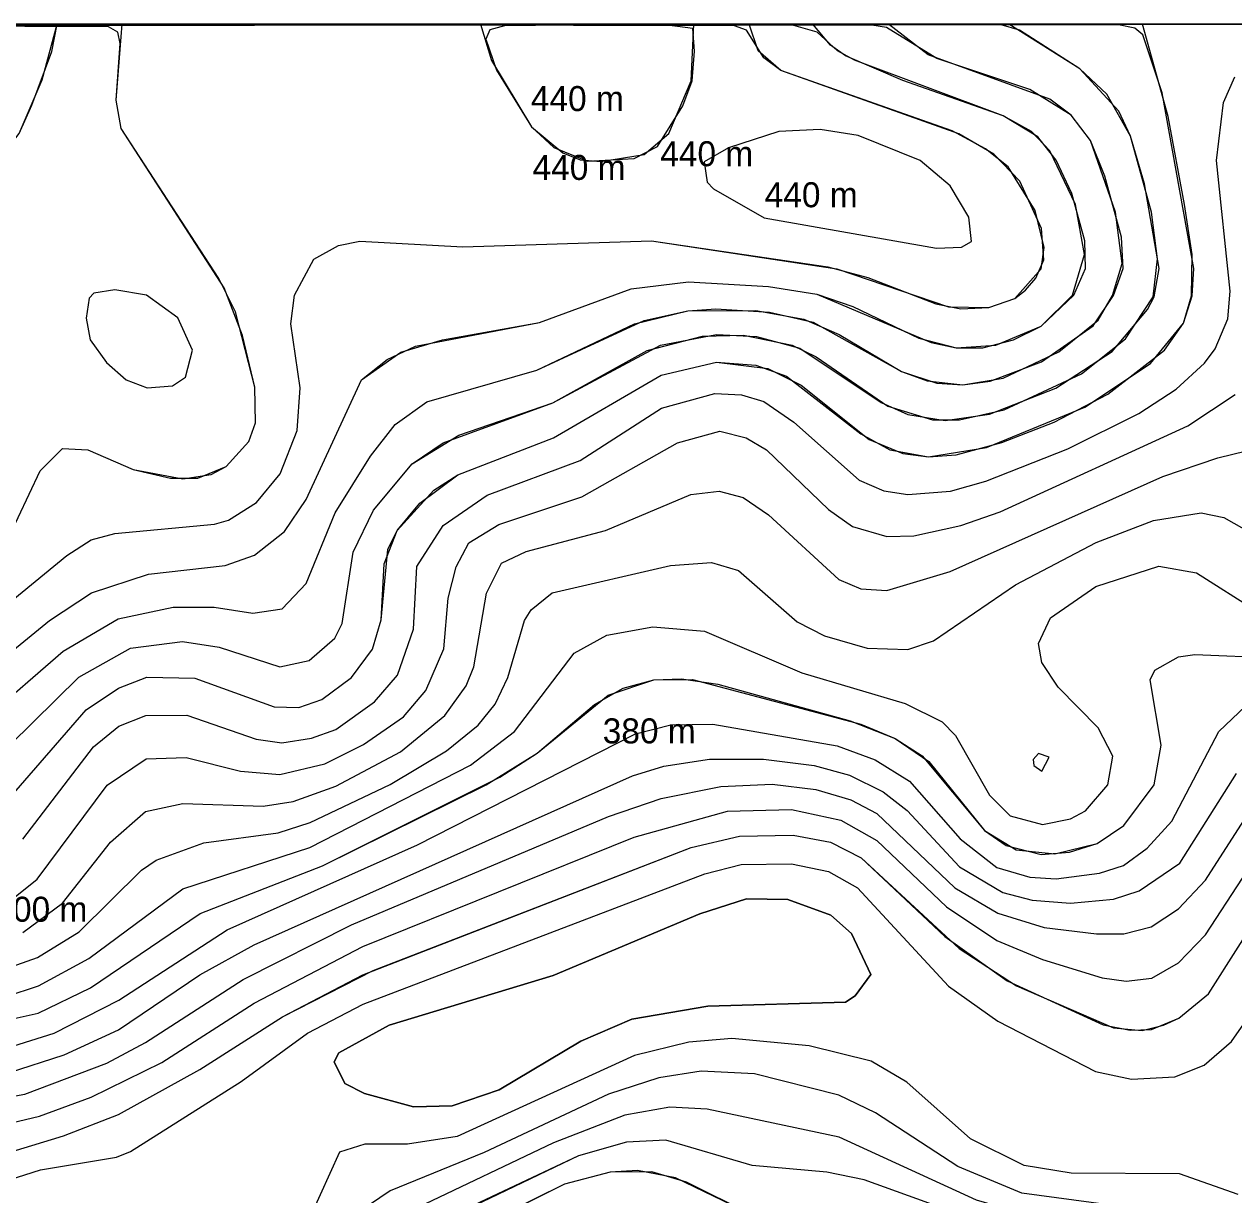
# Model space of a CAD drawing. Extents: x 104.513 to 104.5295, y 28.4567 to 28.4663.
# Drawn here: x 104.519897 to 104.523583, y 28.462746 to 28.466315 of the extents above; entities that cross this region are included whole.
import ezdxf

# ---------------------------------------------------------------- set-up
doc = ezdxf.new("R2010")
doc.units = 0
doc.header["$MEASUREMENT"] = 0
for name, color, linetype in [('Contour_Line_Intermediate', 7, 'Continuous'), ('Contour_Line_Major', 7, 'Continuous'), ('Contour_Line_Minor', 7, 'Continuous'), ('FeatureAttribs', 7, 'Continuous'), ('Iso-height_Area', 7, 'Continuous')]:
    doc.layers.add(name, color=color, linetype=linetype)

# ---------------------------------------------------------------- blocks, each defined once
blk = doc.blocks.new('FEATURE')

msp = doc.modelspace()

# ---------------------------------------------------------------- linework, layer by layer
at = {"layer": 'Contour_Line_Intermediate', "color": 0, "lineweight": 0}
for points in [[(104.5197757, 28.4641958, 425), (104.5200152, 28.4644035, 425), (104.5201825, 28.4645012, 425), (104.5203504, 28.4645371, 425), (104.5204757, 28.4645375, 425), (104.5205936, 28.4645187, 425), (104.5206827, 28.4645319, 425), (104.5207556, 28.4646093, 425), (104.5208449, 28.4648245, 425), (104.5209516, 28.4649976, 425), (104.5210277, 28.4650938, 425), (104.521124, 28.4651635, 425), (104.5214588, 28.4652593, 425), (104.521757, 28.465401, 425), (104.5219198, 28.4654411, 425), (104.522127, 28.4654416, 425), (104.5222726, 28.4654157, 425), (104.5223811, 28.4653689, 425), (104.5225708, 28.4652561, 425), (104.5226786, 28.4652206, 425), (104.5227577, 28.4652155, 425), (104.5228803, 28.4652358, 425), (104.5230504, 28.4653159, 425), (104.5231705, 28.465412, 425), (104.5232135, 28.4654876, 425), (104.5232433, 28.4655854, 425), (104.5232233, 28.4657414, 425), (104.5231462, 28.4659596, 425), (104.523088, 28.4660369, 425), (104.5230229, 28.4660862, 425), (104.5226515, 28.4662214, 425), (104.5225311, 28.4663145, 425)], [(104.5198486, 28.4631172, 375), (104.5200179, 28.4631722, 375), (104.5201839, 28.4632491, 375), (104.5204324, 28.4634167, 375), (104.5205972, 28.4635073, 375), (104.5217508, 28.4640235, 375), (104.5218457, 28.4640528, 375), (104.5219853, 28.4640736, 375), (104.5221503, 28.4640741, 375), (104.522304, 28.464055, 375), (104.522412, 28.4640249, 375), (104.5225145, 28.4639745, 375), (104.5225881, 28.4639176, 375), (104.5227471, 28.4637457, 375), (104.5228794, 28.4636676, 375), (104.5229684, 28.4636438, 375), (104.5230861, 28.4636351, 375), (104.5232165, 28.4636468, 375), (104.5232953, 28.4636723, 375), (104.5234187, 28.4637567, 375), (104.5235912, 28.4640306, 375)], [(104.523643, 28.4623315, 375), (104.5234948, 28.4623816, 375), (104.5232368, 28.4625002, 375), (104.5231166, 28.4625367, 375), (104.52249, 28.4626887, 375), (104.5224114, 28.4626971, 375), (104.5221901, 28.4626771, 375), (104.5221139, 28.4626853, 375), (104.5219157, 28.4627845, 375), (104.5218093, 28.4628159, 375), (104.5216821, 28.4628145, 375), (104.5215435, 28.4627779, 375), (104.5211777, 28.4625971, 375), (104.5210109, 28.4625026, 375), (104.520681, 28.4622726, 375), (104.5204331, 28.4621419, 375), (104.5200652, 28.461982, 375), (104.5196889, 28.4617746, 375)]]:
    msp.add_polyline3d(points, dxfattribs=at)
at = {"layer": 'Contour_Line_Major', "color": 0, "lineweight": 0}
for points in [[(104.5198922, 28.4635457, 400), (104.5200134, 28.4636346, 400), (104.5201593, 28.4638208, 400), (104.5202665, 28.4639147, 400), (104.5203797, 28.4639391, 400), (104.5206245, 28.463931, 400), (104.520716, 28.4639451, 400), (104.5208466, 28.4639912, 400), (104.5210434, 28.4640959, 400), (104.5211784, 28.4642065, 400), (104.521244, 28.4642977, 400), (104.5212671, 28.4643553, 400), (104.5213055, 28.46458, 400), (104.5213517, 28.464671, 400), (104.5214269, 28.4647071, 400), (104.5216688, 28.4647708, 400), (104.5219286, 28.4648805, 400), (104.5220148, 28.4648913, 400), (104.5220882, 28.4648711, 400), (104.5221649, 28.4648192, 400), (104.5223792, 28.4646216, 400), (104.5224469, 28.464593, 400), (104.5225254, 28.4645883, 400), (104.5227194, 28.4646458, 400), (104.5233675, 28.4649352, 400), (104.5235346, 28.4649923, 400), (104.5237508, 28.4650455, 400)], [(104.5198922, 28.4635457, 400), (104.5200134, 28.4636346, 400), (104.5201593, 28.4638208, 400), (104.5202665, 28.4639147, 400), (104.5203797, 28.4639391, 400), (104.5206245, 28.463931, 400), (104.520716, 28.4639451, 400), (104.5208466, 28.4639912, 400), (104.5210434, 28.4640959, 400), (104.5211784, 28.4642065, 400), (104.521244, 28.4642977, 400), (104.5212671, 28.4643553, 400), (104.5213055, 28.46458, 400), (104.5213517, 28.464671, 400), (104.5214269, 28.4647071, 400), (104.5216688, 28.4647708, 400), (104.5219286, 28.4648805, 400), (104.5220148, 28.4648913, 400), (104.5220882, 28.4648711, 400), (104.5221649, 28.4648192, 400), (104.5223792, 28.4646216, 400), (104.5224469, 28.464593, 400), (104.5225254, 28.4645883, 400), (104.5227194, 28.4646458, 400), (104.5233675, 28.4649352, 400), (104.5235346, 28.4649923, 400), (104.5237508, 28.4650455, 400)], [(104.5224774, 28.4634173, 350), (104.5224298, 28.463352, 350), (104.5223998, 28.463333, 350), (104.5219806, 28.4633209, 350), (104.5217491, 28.4632807, 350), (104.5215933, 28.4632136, 350), (104.521344, 28.4630658, 350), (104.5212011, 28.4630167, 350), (104.5210833, 28.4630143, 350), (104.5209334, 28.4630547, 350), (104.520874, 28.4630848, 350), (104.5208418, 28.4631509, 350), (104.5208551, 28.463179, 350), (104.5210089, 28.4632627, 350), (104.5215089, 28.4634147, 350), (104.5219559, 28.4636021, 350), (104.5220979, 28.4636477, 350), (104.5222237, 28.4636456, 350), (104.5223557, 28.4635987, 350), (104.5224179, 28.4635421, 350), (104.5224774, 28.4634173, 350)]]:
    msp.add_polyline3d(points, dxfattribs=at)
at = {"layer": 'Contour_Line_Minor', "color": 0, "lineweight": 0}
for points in [[(104.5176692, 28.4663145, 445), (104.5177272, 28.4662242, 445), (104.5178495, 28.4660801, 445), (104.5178698, 28.4660028, 445), (104.5178244, 28.4658627, 445), (104.5176908, 28.465624, 445), (104.5176712, 28.4654915, 445), (104.5176926, 28.4653926, 445), (104.5177678, 28.4652546, 445), (104.5178694, 28.4651583, 445), (104.5179843, 28.4651026, 445), (104.5181352, 28.4650793, 445), (104.518227, 28.4650942, 445), (104.5183624, 28.4651522, 445), (104.5185378, 28.465269, 445), (104.5188655, 28.465523, 445), (104.5190688, 28.4656428, 445), (104.5197721, 28.4658686, 445), (104.5198186, 28.4658996, 445), (104.5198813, 28.4659816, 445), (104.5199513, 28.4661449, 445), (104.5199967, 28.4663145, 445)], [(104.519725, 28.4644478, 435), (104.5200268, 28.4646948, 435), (104.5201008, 28.464742, 435), (104.5201732, 28.4647613, 435), (104.5204767, 28.4647899, 435), (104.5205196, 28.4648022, 435), (104.5206051, 28.464856, 435), (104.5206763, 28.4649434, 435), (104.5207289, 28.4650755, 435), (104.5207375, 28.4652062, 435), (104.5207092, 28.4654005, 435), (104.5207205, 28.4654887, 435), (104.5207796, 28.4655981, 435), (104.5208543, 28.4656403, 435), (104.5209197, 28.4656533, 435), (104.5212336, 28.4656362, 435), (104.5218085, 28.4656537, 435), (104.5223735, 28.4655687, 435), (104.5227135, 28.465453, 435), (104.5228363, 28.4654508, 435), (104.5229158, 28.4654787, 435), (104.5229967, 28.4655687, 435), (104.5230054, 28.4656339, 435), (104.5229784, 28.4657461, 435), (104.5228954, 28.4658799, 435), (104.5228265, 28.465935, 435), (104.5227247, 28.4659891, 435), (104.5222025, 28.4661735, 435), (104.5221338, 28.4662333, 435), (104.5221062, 28.4663145, 435)], [(104.5197714, 28.4643317, 430), (104.5199737, 28.4644963, 430), (104.5201014, 28.4645813, 430), (104.5202755, 28.4646383, 430), (104.5205087, 28.4646638, 430), (104.5205981, 28.4646953, 430), (104.52069, 28.4647675, 430), (104.5207561, 28.4648655, 430), (104.520925, 28.4652302, 430), (104.521045, 28.465315, 430), (104.521172, 28.4653518, 430), (104.5214671, 28.4654049, 430), (104.5217467, 28.4655081, 430), (104.5219218, 28.4655287, 430), (104.5221657, 28.4655149, 430), (104.5223125, 28.4654913, 430), (104.5224222, 28.4654538, 430), (104.5226231, 28.4653569, 430), (104.5227368, 28.4653275, 430), (104.522858, 28.4653362, 430), (104.5229967, 28.4653939, 430), (104.5230915, 28.4654881, 430), (104.5231279, 28.4656127, 430), (104.5231014, 28.4657652, 430), (104.5230232, 28.4659285, 430), (104.522967, 28.4659875, 430), (104.52288, 28.4660355, 430), (104.5225749, 28.4661427, 430), (104.5224003, 28.4662182, 430), (104.5223546, 28.4662507, 430), (104.5223004, 28.4663145, 430)], [(104.5198443, 28.4647394, 440), (104.5199452, 28.4649529, 440), (104.5200136, 28.4650206, 440), (104.5200907, 28.4650171, 440), (104.5202289, 28.4649565, 440), (104.5203796, 28.4649284, 440), (104.5204661, 28.464942, 440), (104.5205119, 28.4649661, 440), (104.5205813, 28.4650425, 440), (104.5206018, 28.4650988, 440), (104.5205997, 28.4652082, 440), (104.5205404, 28.4654377, 440), (104.5204897, 28.4655394, 440), (104.5201918, 28.4659967, 440), (104.5201768, 28.4660834, 440), (104.5201956, 28.4663145, 440)], [(104.5198443, 28.4647394, 440), (104.5199452, 28.4649529, 440), (104.5200136, 28.4650206, 440), (104.5200907, 28.4650171, 440), (104.5202289, 28.4649565, 440), (104.5203796, 28.4649284, 440), (104.5204661, 28.464942, 440), (104.5205119, 28.4649661, 440), (104.5205813, 28.4650425, 440), (104.5206018, 28.4650988, 440), (104.5205997, 28.4652082, 440), (104.5205404, 28.4654377, 440), (104.5204897, 28.4655394, 440), (104.5201918, 28.4659967, 440), (104.5201768, 28.4660834, 440), (104.5201956, 28.4663145, 440)], [(104.5198518, 28.4639548, 415), (104.5200857, 28.4642242, 415), (104.5201843, 28.4642899, 415), (104.52027, 28.4643242, 415), (104.5204169, 28.4643208, 415), (104.520658, 28.4642329, 415), (104.5207341, 28.4642312, 415), (104.520804, 28.4642556, 415), (104.520894, 28.4643223, 415), (104.5209577, 28.464409, 415), (104.5209844, 28.4644985, 415), (104.5210047, 28.4647135, 415), (104.5210332, 28.4647707, 415), (104.5211025, 28.4648544, 415), (104.5212185, 28.4649411, 415), (104.5215099, 28.4650539, 415), (104.5218384, 28.4652449, 415), (104.5220064, 28.4652839, 415), (104.5221629, 28.4652648, 415), (104.5222651, 28.4652138, 415), (104.5224725, 28.4650482, 415), (104.5225751, 28.4650053, 415), (104.522653, 28.4649956, 415), (104.5227371, 28.465002, 415), (104.5228764, 28.465039, 415), (104.5230355, 28.4651015, 415), (104.5232, 28.4651866, 415), (104.5233719, 28.4653211, 415), (104.5234301, 28.4654027, 415), (104.5234547, 28.465486, 415), (104.5234561, 28.4656119, 415), (104.5234334, 28.4657653, 415), (104.5233837, 28.4660326, 415), (104.5233047, 28.4663145, 415)], [(104.5198542, 28.4641173, 420), (104.5200634, 28.4643234, 420), (104.5202201, 28.4644119, 420), (104.5203795, 28.464433, 420), (104.5204905, 28.4644154, 420), (104.520676, 28.4643551, 420), (104.5207648, 28.4643749, 420), (104.5208434, 28.4644424, 420), (104.5208659, 28.4644873, 420), (104.5208991, 28.4647044, 420), (104.520961, 28.4648327, 420), (104.5210787, 28.4649744, 420), (104.521221, 28.4650617, 420), (104.5215082, 28.4651602, 420), (104.5217954, 28.4653194, 420), (104.5219637, 28.4653639, 420), (104.5220895, 28.4653668, 420), (104.5222377, 28.4653356, 420), (104.52231, 28.4653, 420), (104.5225291, 28.4651496, 420), (104.5226649, 28.4651083, 420), (104.5227477, 28.4651084, 420), (104.5228839, 28.4651386, 420), (104.5231192, 28.4652485, 420), (104.5232536, 28.4653552, 420), (104.523338, 28.4654835, 420), (104.5233514, 28.4655988, 420), (104.5233324, 28.465741, 420), (104.5232691, 28.4659728, 420), (104.5231966, 28.466101, 420), (104.5231138, 28.4661787, 420), (104.5228974, 28.4663145, 420)], [(104.5212876, 28.4663145, 440), (104.5213214, 28.4662035, 440), (104.5214428, 28.4660021, 440), (104.5215384, 28.4659226, 440), (104.5215908, 28.4659011, 440), (104.5216538, 28.4658961, 440), (104.5217865, 28.4659171, 440), (104.5218612, 28.4659815, 440), (104.5219297, 28.4661418, 440), (104.5219376, 28.4663145, 440)], [(104.5212876, 28.4663145, 440), (104.5213214, 28.4662035, 440), (104.5214428, 28.4660021, 440), (104.5215384, 28.4659226, 440), (104.5215908, 28.4659011, 440), (104.5216538, 28.4658961, 440), (104.5217865, 28.4659171, 440), (104.5218612, 28.4659815, 440), (104.5219297, 28.4661418, 440), (104.5219376, 28.4663145, 440)], [(104.5198926, 28.4638298, 410), (104.5201075, 28.4641117, 410), (104.5201852, 28.4641749, 410), (104.5202669, 28.4642066, 410), (104.5203925, 28.4642076, 410), (104.5206034, 28.4641348, 410), (104.5206819, 28.4641235, 410), (104.5207721, 28.4641375, 410), (104.5208463, 28.4641647, 410), (104.5209639, 28.4642487, 410), (104.521034, 28.4643302, 410), (104.5210835, 28.4644704, 410), (104.5210936, 28.4646607, 410), (104.5211731, 28.4647863, 410), (104.5213079, 28.464879, 410), (104.5215912, 28.4649848, 410), (104.5218392, 28.4651436, 410), (104.5220012, 28.4651887, 410), (104.5220833, 28.4651842, 410), (104.522151, 28.4651643, 410), (104.5222429, 28.4651014, 410), (104.5224416, 28.4649247, 410), (104.5225166, 28.4648918, 410), (104.5225899, 28.4648802, 410), (104.5227202, 28.4648911, 410), (104.5228278, 28.4649209, 410), (104.523078, 28.4650196, 410), (104.5232936, 28.4651277, 410), (104.5234079, 28.4652023, 410), (104.5234937, 28.4652811, 410), (104.5235271, 28.4653252, 410), (104.5235655, 28.4654164, 410), (104.5235721, 28.4655005, 410), (104.5235303, 28.465899, 410), (104.5235518, 28.4660755, 410), (104.5235862, 28.4661544, 410)], [(104.5227841, 28.4656523, 440), (104.5227761, 28.4657265, 440), (104.5227194, 28.4658218, 440), (104.5226274, 28.4658991, 440), (104.5224385, 28.4659755, 440), (104.5223232, 28.4659936, 440), (104.5221967, 28.4659878, 440), (104.522043, 28.4659378, 440), (104.5219693, 28.4658948, 440), (104.5219786, 28.4658333, 440), (104.5219974, 28.465813, 440), (104.5221525, 28.4657245, 440), (104.5226769, 28.465632, 440), (104.5227533, 28.4656344, 440), (104.5227841, 28.4656523, 440)], [(104.5227841, 28.4656523, 440), (104.5227761, 28.4657265, 440), (104.5227194, 28.4658218, 440), (104.5226274, 28.4658991, 440), (104.5224385, 28.4659755, 440), (104.5223232, 28.4659936, 440), (104.5221967, 28.4659878, 440), (104.522043, 28.4659378, 440), (104.5219693, 28.4658948, 440), (104.5219786, 28.4658333, 440), (104.5219974, 28.465813, 440), (104.5221525, 28.4657245, 440), (104.5226769, 28.465632, 440), (104.5227533, 28.4656344, 440), (104.5227841, 28.4656523, 440)], [(104.5204092, 28.4653212, 445), (104.5203644, 28.4654196, 445), (104.5202695, 28.4654886, 445), (104.5201726, 28.4655046, 445), (104.5201088, 28.465494, 445), (104.520095, 28.4654797, 445), (104.5200855, 28.4654178, 445), (104.5200977, 28.4653523, 445), (104.5201471, 28.4652831, 445), (104.520207, 28.4652306, 445), (104.5202718, 28.4652057, 445), (104.5203485, 28.4652123, 445), (104.5203885, 28.4652382, 445), (104.5204092, 28.4653212, 445)], [(104.5198538, 28.4636418, 405), (104.5199361, 28.4637077, 405), (104.5201493, 28.4639942, 405), (104.5202686, 28.4640746, 405), (104.52039, 28.4640793, 405), (104.5205558, 28.4640375, 405), (104.520676, 28.4640267, 405), (104.5208126, 28.4640597, 405), (104.520931, 28.4641184, 405), (104.5210525, 28.464203, 405), (104.5211204, 28.4642827, 405), (104.5211759, 28.4644105, 405), (104.5211889, 28.4645642, 405), (104.521213, 28.4646601, 405), (104.5212522, 28.464733, 405), (104.5213433, 28.4647897, 405), (104.5215966, 28.4648733, 405), (104.5218882, 28.465038, 405), (104.5220169, 28.4650738, 405), (104.5220975, 28.4650534, 405), (104.522159, 28.4650164, 405), (104.5223477, 28.464835, 405), (104.5224215, 28.4647834, 405), (104.5225258, 28.4647531, 405), (104.5226081, 28.4647543, 405), (104.5227517, 28.4647857, 405), (104.522871, 28.4648283, 405), (104.5234438, 28.4650905, 405), (104.523588, 28.4651851, 405)], [(104.5198425, 28.4634354, 395), (104.5199376, 28.4634695, 395), (104.5200637, 28.4635473, 395), (104.5202536, 28.4637356, 395), (104.5202985, 28.4637655, 395), (104.5204445, 28.4638185, 395), (104.5206703, 28.4638497, 395), (104.5207684, 28.463881, 395), (104.5210118, 28.4639961, 395), (104.5211841, 28.4640988, 395), (104.5212803, 28.4641773, 395), (104.5213321, 28.4642418, 395), (104.5213707, 28.4643224, 395), (104.5214217, 28.4644962, 395), (104.521442, 28.4645287, 395), (104.5215061, 28.464581, 395), (104.5218663, 28.4646647, 395), (104.5219911, 28.4646735, 395), (104.5220734, 28.4646487, 395), (104.5222526, 28.4644928, 395), (104.5223354, 28.46445, 395), (104.5224662, 28.464412, 395), (104.5225898, 28.4644083, 395), (104.5226685, 28.4644343, 395), (104.5229176, 28.4646048, 395), (104.5231642, 28.4647346, 395), (104.5233382, 28.4648015, 395), (104.5234839, 28.464825, 395), (104.5235533, 28.464811, 395), (104.523614, 28.4647762, 395)], [(104.5198416, 28.4633507, 390), (104.5199402, 28.4633826, 390), (104.5200935, 28.4634662, 390), (104.5203805, 28.4636786, 390), (104.5207667, 28.463804, 390), (104.521257, 28.4640552, 390), (104.5213912, 28.4641585, 390), (104.5215725, 28.4643974, 390), (104.5216722, 28.464452, 390), (104.5218129, 28.4644769, 390), (104.52197, 28.4644638, 390), (104.5222669, 28.4643367, 390), (104.5225822, 28.4642438, 390), (104.5226942, 28.4641875, 390), (104.5227349, 28.464146, 390), (104.5228387, 28.4639636, 390), (104.5229014, 28.4639013, 390), (104.5230003, 28.463875, 390), (104.5230858, 28.463892, 390), (104.5231312, 28.4639166, 390), (104.5232, 28.463996, 390), (104.5232152, 28.4640833, 390), (104.5231703, 28.4641691, 390), (104.523048, 28.4642929, 390), (104.5229981, 28.4643688, 390), (104.5229884, 28.4644269, 390), (104.5230251, 28.4645045, 390), (104.523163, 28.4646007, 390), (104.5233549, 28.4646619, 390), (104.5234694, 28.4646419, 390), (104.5236552, 28.4645244, 390)], [(104.5197557, 28.4632584, 385), (104.5199396, 28.4632996, 385), (104.5200989, 28.463377, 385), (104.5204328, 28.4636028, 385), (104.5208059, 28.4637483, 385), (104.5213044, 28.4639958, 385), (104.5214604, 28.4640918, 385), (104.5216763, 28.464269, 385), (104.5218157, 28.4643157, 385), (104.5218997, 28.4643191, 385), (104.5220106, 28.4643029, 385), (104.5224139, 28.4641905, 385), (104.5225518, 28.4641369, 385), (104.5226536, 28.4640666, 385), (104.5228235, 28.4638565, 385), (104.5229204, 28.4637977, 385), (104.5230381, 28.4637851, 385), (104.5231665, 28.4638162, 385), (104.5232481, 28.4638719, 385), (104.5233411, 28.4639954, 385), (104.523362, 28.4641162, 385), (104.523329, 28.4643158, 385), (104.5233428, 28.4643453, 385), (104.5234149, 28.4643858, 385), (104.5234642, 28.4643929, 385), (104.5237095, 28.4643826, 385)], [(104.5198457, 28.4631938, 380), (104.519988, 28.4632385, 380), (104.5201851, 28.4633393, 380), (104.5205153, 28.4635538, 380), (104.5210952, 28.4638124, 380), (104.5217595, 28.4641511, 380), (104.5218677, 28.4641783, 380), (104.5219959, 28.4641807, 380), (104.5223744, 28.4641147, 380), (104.52249, 28.4640715, 380), (104.5225949, 28.4640067, 380), (104.5227498, 28.4638309, 380), (104.5228616, 28.4637436, 380), (104.5229614, 28.4637138, 380), (104.5230417, 28.4637088, 380), (104.5231738, 28.4637259, 380), (104.523247, 28.46375, 380), (104.523319, 28.4638029, 380), (104.5233947, 28.4638845, 380), (104.5235381, 28.4641581, 380), (104.5236194, 28.4642349, 380)], [(104.5230204, 28.4640795, 395), (104.5229885, 28.4640913, 395), (104.5229716, 28.4640732, 395), (104.5229739, 28.4640541, 395), (104.5229986, 28.4640373, 395), (104.5230204, 28.4640795, 395)], [(104.5196068, 28.4630007, 370), (104.519898, 28.463052, 370), (104.5201485, 28.463147, 370), (104.5202665, 28.4632097, 370), (104.5205644, 28.4634023, 370), (104.5208943, 28.4635689, 370), (104.5216773, 28.4638991, 370), (104.5218385, 28.4639544, 370), (104.5220199, 28.4639903, 370), (104.5221763, 28.4639974, 370), (104.5223093, 28.4639818, 370), (104.5224157, 28.4639499, 370), (104.522495, 28.4639083, 370), (104.5227333, 28.4636817, 370), (104.5228639, 28.463604, 370), (104.5230059, 28.463561, 370), (104.5231645, 28.4635409, 370), (104.5232481, 28.4635416, 370), (104.5233314, 28.4635629, 370), (104.5234153, 28.463618, 370), (104.5234967, 28.463705, 370), (104.5236601, 28.4639575, 370)], [(104.5196519, 28.4629161, 365), (104.519943, 28.462985, 365), (104.5201009, 28.4630433, 365), (104.5203164, 28.4631494, 365), (104.5205973, 28.4633302, 365), (104.5209288, 28.4635022, 365), (104.5217556, 28.4638358, 365), (104.5220403, 28.463915, 365), (104.5222356, 28.4639208, 365), (104.5223853, 28.4638879, 365), (104.5224959, 28.4638259, 365), (104.5227077, 28.4636234, 365), (104.5228616, 28.4635214, 365), (104.5230003, 28.4634633, 365), (104.5231822, 28.4634075, 365), (104.5232555, 28.4633971, 365), (104.5233336, 28.4634057, 365), (104.5234148, 28.4634526, 365), (104.5234968, 28.4635378, 365), (104.5237226, 28.4638837, 365)], [(104.5196057, 28.4628001, 360), (104.5200167, 28.4629254, 360), (104.5201839, 28.4629904, 360), (104.5204315, 28.4631275, 360), (104.520684, 28.4632879, 360), (104.5209603, 28.4634296, 360), (104.5219295, 28.463805, 360), (104.5220767, 28.4638394, 360), (104.5222403, 28.463842, 360), (104.5223541, 28.4638211, 360), (104.5224474, 28.4637735, 360), (104.5227025, 28.4635334, 360), (104.5228923, 28.4633983, 360), (104.5231857, 28.4632641, 360), (104.5232679, 28.4632473, 360), (104.5233323, 28.46325, 360), (104.5234156, 28.4632844, 360), (104.5235061, 28.463358, 360), (104.523778, 28.4637852, 360)], [(104.5196057, 28.4628001, 360), (104.5200167, 28.4629254, 360), (104.5201839, 28.4629904, 360), (104.5204315, 28.4631275, 360), (104.520684, 28.4632879, 360), (104.5209603, 28.4634296, 360), (104.5219295, 28.463805, 360), (104.5220767, 28.4638394, 360), (104.5222403, 28.463842, 360), (104.5223541, 28.4638211, 360), (104.5224474, 28.4637735, 360), (104.5227025, 28.4635334, 360), (104.5228923, 28.4633983, 360), (104.5231857, 28.4632641, 360), (104.5232679, 28.4632473, 360), (104.5233323, 28.46325, 360), (104.5234156, 28.4632844, 360), (104.5235061, 28.463358, 360), (104.523778, 28.4637852, 360)], [(104.5197287, 28.4627532, 355), (104.5199463, 28.4628222, 355), (104.520178, 28.4628602, 355), (104.5202202, 28.4628777, 355), (104.5205579, 28.4630914, 355), (104.52076, 28.4632387, 355), (104.5209298, 28.4633272, 355), (104.521971, 28.4637242, 355), (104.5220821, 28.4637531, 355), (104.5222352, 28.4637552, 355), (104.5223477, 28.4637309, 355), (104.5224366, 28.4636819, 355), (104.5227141, 28.4633817, 355), (104.5228646, 28.4632754, 355), (104.5231617, 28.4631216, 355), (104.5232717, 28.4630985, 355), (104.5234035, 28.4631055, 355), (104.5234931, 28.4631414, 355), (104.5235769, 28.4632132, 355), (104.5239857, 28.4637984, 355)], [(104.5235972, 28.4627464, 355), (104.5234178, 28.4628093, 355), (104.5230875, 28.4628115, 355), (104.5229444, 28.462835, 355), (104.522781, 28.4629167, 355), (104.5225869, 28.4630886, 355), (104.5224778, 28.4631536, 355), (104.5222896, 28.4632003, 355), (104.5220538, 28.4632227, 355), (104.5219223, 28.463211, 355), (104.5217564, 28.46317, 355), (104.521216, 28.4629232, 355), (104.521065, 28.4629002, 355), (104.5209347, 28.4629003, 355), (104.5208577, 28.4628757, 355), (104.5207695, 28.4626809, 355)], [(104.5236477, 28.4625981, 360), (104.5235723, 28.4626134, 360), (104.5233602, 28.4626933, 360), (104.5229377, 28.4627502, 360), (104.5227421, 28.4628319, 360), (104.522491, 28.4629953, 360), (104.5223798, 28.4630492, 360), (104.5221221, 28.4631149, 360), (104.5219604, 28.4631222, 360), (104.5218305, 28.4631018, 360), (104.5216774, 28.4630521, 360), (104.5212984, 28.4628745, 360), (104.5210118, 28.4627573, 360), (104.5207254, 28.462564, 360), (104.5205956, 28.4625115, 360), (104.5203449, 28.4624504, 360), (104.52026, 28.4623944, 360), (104.5201401, 28.4622623, 360), (104.5200511, 28.4621916, 360), (104.5195224, 28.461886, 360)], [(104.5236477, 28.4625981, 360), (104.5235723, 28.4626134, 360), (104.5233602, 28.4626933, 360), (104.5229377, 28.4627502, 360), (104.5227421, 28.4628319, 360), (104.522491, 28.4629953, 360), (104.5223798, 28.4630492, 360), (104.5221221, 28.4631149, 360), (104.5219604, 28.4631222, 360), (104.5218305, 28.4631018, 360), (104.5216774, 28.4630521, 360), (104.5212984, 28.4628745, 360), (104.5210118, 28.4627573, 360), (104.5207254, 28.462564, 360), (104.5205956, 28.4625115, 360), (104.5203449, 28.4624504, 360), (104.52026, 28.4623944, 360), (104.5201401, 28.4622623, 360), (104.5200511, 28.4621916, 360), (104.5195224, 28.461886, 360)], [(104.5237122, 28.4625046, 365), (104.5235809, 28.4625089, 365), (104.5233232, 28.4626157, 365), (104.5229969, 28.4626719, 365), (104.5227997, 28.4627295, 365), (104.5223808, 28.4629219, 365), (104.5219779, 28.4630063, 365), (104.5218647, 28.4630127, 365), (104.5217276, 28.4629887, 365), (104.5215096, 28.4629037, 365), (104.5210966, 28.4627073, 365), (104.5206357, 28.4624351, 365), (104.5203923, 28.4623314, 365), (104.520148, 28.4621698, 365), (104.5196855, 28.4619133, 365)], [(104.5236011, 28.4624202, 370), (104.5232904, 28.4625515, 370), (104.5228148, 28.4626619, 370), (104.5224571, 28.4627917, 370), (104.5223427, 28.4628152, 370), (104.522115, 28.4628351, 370), (104.5218523, 28.4629121, 370), (104.5217324, 28.4629061, 370), (104.5215857, 28.462865, 370), (104.5211445, 28.4626561, 370), (104.5206826, 28.4623727, 370), (104.520466, 28.4622695, 370), (104.5197186, 28.4618627, 370)]]:
    msp.add_polyline3d(points, dxfattribs=at)
at = {"layer": 'Iso-height_Area', "color": 0, "lineweight": 0}
for points in [[(104.5292895, 28.4663145, 320), (104.5293723, 28.4663145, 320), (104.5294385, 28.466298, 320), (104.5294551, 28.466149, 320), (104.5294551, 28.4568779, 320), (104.5294468, 28.4568034, 320), (104.529422, 28.4567455, 320), (104.529364, 28.4567206, 320), (104.5292895, 28.4567124, 320), (104.5153001, 28.4567124, 320), (104.5131479, 28.4567124, 320), (104.5130734, 28.4567206, 320), (104.5130155, 28.4567455, 320), (104.5129906, 28.4568034, 320), (104.5129824, 28.4568779, 320), (104.5129824, 28.466149, 320), (104.5129906, 28.4662235, 320), (104.5130155, 28.4662814, 320), (104.5130734, 28.4663063, 320), (104.5131479, 28.4663145, 320), (104.5292895, 28.4663145, 320)], [(104.5292895, 28.4663145, 320), (104.5293723, 28.4663145, 320), (104.5294385, 28.466298, 320), (104.5294551, 28.466149, 320), (104.5294551, 28.4568779, 320), (104.5294468, 28.4568034, 320), (104.529422, 28.4567455, 320), (104.529364, 28.4567206, 320), (104.5292895, 28.4567124, 320), (104.5153001, 28.4567124, 320), (104.5131479, 28.4567124, 320), (104.5130734, 28.4567206, 320), (104.5130155, 28.4567455, 320), (104.5129906, 28.4568034, 320), (104.5129824, 28.4568779, 320), (104.5129824, 28.466149, 320), (104.5129906, 28.4662235, 320), (104.5130155, 28.4662814, 320), (104.5130734, 28.4663063, 320), (104.5131479, 28.4663145, 320), (104.5292895, 28.4663145, 320)], [(104.5219395, 28.4662318, 440), (104.5219345, 28.4663011, 440), (104.5218328, 28.4663145, 440), (104.5213604, 28.46631, 440), (104.5213163, 28.4662971, 440), (104.5213038, 28.4662689, 440), (104.5213357, 28.4661747, 440), (104.5214428, 28.4660021, 440), (104.5215104, 28.4659391, 440), (104.5216138, 28.4658973, 440), (104.521756, 28.4659046, 440), (104.5218272, 28.465942, 440), (104.5219045, 28.4660655, 440), (104.5219322, 28.4661418, 440), (104.5219395, 28.4662318, 440)], [(104.5219395, 28.4662318, 440), (104.5219345, 28.4663011, 440), (104.5218328, 28.4663145, 440), (104.5213604, 28.46631, 440), (104.5213163, 28.4662971, 440), (104.5213038, 28.4662689, 440), (104.5213357, 28.4661747, 440), (104.5214428, 28.4660021, 440), (104.5215104, 28.4659391, 440), (104.5216138, 28.4658973, 440), (104.521756, 28.4659046, 440), (104.5218272, 28.465942, 440), (104.5219045, 28.4660655, 440), (104.5219322, 28.4661418, 440), (104.5219395, 28.4662318, 440)], [(104.5227841, 28.4656523, 440), (104.5227761, 28.4657265, 440), (104.5227194, 28.4658218, 440), (104.5226274, 28.4658991, 440), (104.5224385, 28.4659755, 440), (104.5223232, 28.4659936, 440), (104.5221967, 28.4659878, 440), (104.522043, 28.4659378, 440), (104.5219693, 28.4658948, 440), (104.5219786, 28.4658333, 440), (104.5219974, 28.465813, 440), (104.5221525, 28.4657245, 440), (104.5226769, 28.465632, 440), (104.5227533, 28.4656344, 440), (104.5227841, 28.4656523, 440)], [(104.5227841, 28.4656523, 440), (104.5227761, 28.4657265, 440), (104.5227194, 28.4658218, 440), (104.5226274, 28.4658991, 440), (104.5224385, 28.4659755, 440), (104.5223232, 28.4659936, 440), (104.5221967, 28.4659878, 440), (104.522043, 28.4659378, 440), (104.5219693, 28.4658948, 440), (104.5219786, 28.4658333, 440), (104.5219974, 28.465813, 440), (104.5221525, 28.4657245, 440), (104.5226769, 28.465632, 440), (104.5227533, 28.4656344, 440), (104.5227841, 28.4656523, 440)], [(104.5204092, 28.4653212, 445), (104.5203644, 28.4654196, 445), (104.5202695, 28.4654886, 445), (104.5201726, 28.4655046, 445), (104.5201088, 28.465494, 445), (104.520095, 28.4654797, 445), (104.5200855, 28.4654178, 445), (104.5200977, 28.4653523, 445), (104.5201471, 28.4652831, 445), (104.520207, 28.4652306, 445), (104.5202718, 28.4652057, 445), (104.5203485, 28.4652123, 445), (104.5203885, 28.4652382, 445), (104.5204092, 28.4653212, 445)], [(104.5230204, 28.4640795, 395), (104.5229885, 28.4640913, 395), (104.5229716, 28.4640732, 395), (104.5229739, 28.4640541, 395), (104.5229986, 28.4640373, 395), (104.5230204, 28.4640795, 395)], [(104.5224774, 28.4634173, 0), (104.5224179, 28.4635421, 0), (104.5223557, 28.4635987, 0), (104.5222237, 28.4636456, 0), (104.5220979, 28.4636477, 0), (104.5219559, 28.4636021, 0), (104.5215089, 28.4634147, 0), (104.5210089, 28.4632627, 0), (104.5208551, 28.463179, 0), (104.5208418, 28.4631509, 0), (104.520874, 28.4630848, 0), (104.5209334, 28.4630547, 0), (104.5210833, 28.4630143, 0), (104.5212011, 28.4630167, 0), (104.521344, 28.4630658, 0), (104.5215933, 28.4632136, 0), (104.5217491, 28.4632807, 0), (104.5219806, 28.4633209, 0), (104.5223998, 28.463333, 0), (104.5224298, 28.463352, 0), (104.5224774, 28.4634173, 0)]]:
    msp.add_polyline3d(points, close=True, dxfattribs=at)
for points in [[(104.5292895, 28.4567124, 325), (104.5153001, 28.4567124, 325), (104.5131479, 28.4567124, 325), (104.5130734, 28.4567206, 325), (104.5130155, 28.4567455, 325), (104.5129906, 28.4568034, 325), (104.5129824, 28.4568779, 325), (104.5129824, 28.4576219, 325), (104.5129925, 28.4577589, 325), (104.5131411, 28.4579969, 325), (104.5132346, 28.4582202, 325), (104.5131968, 28.4582514, 325), (104.5130277, 28.458204, 325), (104.5129997, 28.4582067, 325), (104.5129824, 28.4582922, 325), (104.5129824, 28.466149, 325), (104.5129906, 28.4662235, 325), (104.5130155, 28.4662814, 325), (104.5130734, 28.4663063, 325), (104.5131479, 28.4663145, 325), (104.5287101, 28.4663145, 325)], [(104.5198518, 28.4639548, 415), (104.5200857, 28.4642242, 415), (104.5201843, 28.4642899, 415), (104.52027, 28.4643242, 415), (104.5204169, 28.4643208, 415), (104.520658, 28.4642329, 415), (104.5207341, 28.4642312, 415), (104.520804, 28.4642556, 415), (104.520894, 28.4643223, 415), (104.5209577, 28.464409, 415), (104.5209844, 28.4644985, 415), (104.520994, 28.4646698, 415), (104.5210332, 28.4647707, 415), (104.5211451, 28.4648938, 415), (104.5212185, 28.4649411, 415), (104.5215099, 28.4650539, 415), (104.5218384, 28.4652449, 415), (104.5220064, 28.4652839, 415), (104.5221264, 28.4652748, 415), (104.5222199, 28.4652414, 415), (104.5224462, 28.4650654, 415), (104.5225355, 28.465017, 415), (104.522653, 28.4649956, 415), (104.5228294, 28.4650237, 415), (104.5231292, 28.4651466, 415), (104.5233299, 28.4652805, 415), (104.5234301, 28.4654027, 415), (104.5234568, 28.465486, 415), (104.5234619, 28.4655695, 415), (104.5234619, 28.4655695, 415), (104.5233647, 28.4661056, 415), (104.5233066, 28.466282, 415), (104.5232819, 28.4663027, 415), (104.5232317, 28.4663128, 415), (104.5130734, 28.4663063, 415)], [(104.5198542, 28.4641173, 420), (104.5200634, 28.4643234, 420), (104.5202201, 28.4644119, 420), (104.5203795, 28.464433, 420), (104.5204905, 28.4644154, 420), (104.520676, 28.4643551, 420), (104.5207648, 28.4643749, 420), (104.5208434, 28.4644424, 420), (104.5208659, 28.4644873, 420), (104.5208991, 28.4647044, 420), (104.520961, 28.4648327, 420), (104.5210787, 28.4649744, 420), (104.521174, 28.4650386, 420), (104.5215082, 28.4651602, 420), (104.5218356, 28.4653355, 420), (104.522007, 28.4653681, 420), (104.5221291, 28.4653624, 420), (104.5222608, 28.4653265, 420), (104.5225084, 28.4651608, 420), (104.5225894, 28.4651244, 420), (104.5227042, 28.4651063, 420), (104.5228386, 28.4651256, 420), (104.523041, 28.4652044, 420), (104.5232129, 28.4653164, 420), (104.5233202, 28.4654448, 420), (104.5233408, 28.4654835, 420), (104.5233555, 28.4655695, 420), (104.5233555, 28.4655695, 420), (104.5233114, 28.4658282, 420), (104.5232691, 28.4659728, 420), (104.5232333, 28.4660491, 420), (104.5231138, 28.4661787, 420), (104.5229303, 28.466296, 420), (104.5228741, 28.4663125, 420), (104.5130734, 28.4663063, 420)], [(104.5197714, 28.4643317, 430), (104.5199737, 28.4644963, 430), (104.5201014, 28.4645813, 430), (104.5202755, 28.4646383, 430), (104.5205087, 28.4646638, 430), (104.5205981, 28.4646953, 430), (104.52069, 28.4647675, 430), (104.5207561, 28.4648655, 430), (104.520925, 28.4652302, 430), (104.5210027, 28.4652925, 430), (104.5210889, 28.4653327, 430), (104.5214671, 28.4654049, 430), (104.5217467, 28.4655081, 430), (104.5219218, 28.4655287, 430), (104.5221657, 28.4655149, 430), (104.5223125, 28.4654913, 430), (104.5226609, 28.4653436, 430), (104.5227368, 28.4653275, 430), (104.5228181, 28.4653279, 430), (104.5229116, 28.465352, 430), (104.5229967, 28.4653939, 430), (104.5230961, 28.4654881, 430), (104.5231315, 28.4655695, 430), (104.5231315, 28.4655695, 430), (104.5231294, 28.4656538, 430), (104.5230901, 28.4657985, 430), (104.5230417, 28.4658996, 430), (104.5229864, 28.4659716, 430), (104.52288, 28.4660355, 430), (104.5224273, 28.4662051, 430), (104.5223751, 28.4662334, 430), (104.5223139, 28.4662904, 430), (104.5222358, 28.4663124, 430), (104.5130734, 28.4663063, 430)], [(104.5197757, 28.4641958, 425), (104.5200152, 28.4644035, 425), (104.5201825, 28.4645012, 425), (104.5203504, 28.4645371, 425), (104.5204757, 28.4645375, 425), (104.5205936, 28.4645187, 425), (104.5206827, 28.4645319, 425), (104.5207556, 28.4646093, 425), (104.5208449, 28.4648245, 425), (104.5209516, 28.4649976, 425), (104.5210277, 28.4650938, 425), (104.521124, 28.4651635, 425), (104.5214588, 28.4652593, 425), (104.521786, 28.4654115, 425), (104.5219198, 28.4654411, 425), (104.5220051, 28.4654463, 425), (104.5221678, 28.465437, 425), (104.5223018, 28.4654061, 425), (104.5225708, 28.4652561, 425), (104.5226485, 28.4652272, 425), (104.5227577, 28.4652155, 425), (104.5228406, 28.465226, 425), (104.5229977, 28.4652848, 425), (104.5231547, 28.465395, 425), (104.523217, 28.4654876, 425), (104.5232465, 28.4655695, 425), (104.5232465, 28.4655695, 425), (104.5232407, 28.4656648, 425), (104.5231906, 28.4658516, 425), (104.5231462, 28.4659596, 425), (104.523088, 28.4660369, 425), (104.5229616, 28.4661157, 425), (104.5226782, 28.4662104, 425), (104.5225249, 28.4663043, 425), (104.5224802, 28.4663119, 425), (104.5130734, 28.4663063, 425)], [(104.5238262, 28.4663145, 360), (104.5131479, 28.4663145, 360)], [(104.523909, 28.4663145, 400), (104.5131479, 28.4663145, 400)], [(104.5131479, 28.4663145, 330), (104.5258129, 28.4663145, 330)], [(104.5131479, 28.4663145, 335), (104.5243229, 28.4663145, 335)], [(104.5238262, 28.4663145, 360), (104.5131479, 28.4663145, 360)], [(104.5237434, 28.4663145, 365), (104.5131479, 28.4663145, 365)], [(104.5239918, 28.4663145, 370), (104.5131479, 28.4663145, 370)], [(104.5239918, 28.4663145, 375), (104.5131479, 28.4663145, 375)], [(104.5236606, 28.4663145, 380), (104.5131479, 28.4663145, 380)], [(104.5257299, 28.4663145, 385), (104.5234123, 28.4663145, 385), (104.5234123, 28.4663145, 385), (104.5131479, 28.4663145, 385)], [(104.5256406, 28.4663145, 390), (104.5232468, 28.4663145, 390), (104.5232468, 28.4663145, 390), (104.5131479, 28.4663145, 390)], [(104.5236606, 28.4663145, 395), (104.5131479, 28.4663145, 395)], [(104.523909, 28.4663145, 400), (104.5131479, 28.4663145, 400)], [(104.525232, 28.4663145, 405), (104.5235779, 28.4663145, 405), (104.5235779, 28.4663145, 405), (104.5131479, 28.4663145, 405)], [(104.5248181, 28.4663145, 410), (104.5235779, 28.4663145, 410), (104.5235779, 28.4663145, 410), (104.5131479, 28.4663145, 410)], [(104.5292895, 28.4663145, 345), (104.5153001, 28.4663145, 345)], [(104.5292895, 28.4663145, 350), (104.5153001, 28.4663145, 350)], [(104.5292895, 28.4663145, 355), (104.5153001, 28.4663145, 355)], [(104.5292895, 28.4663145, 340), (104.5171212, 28.4663145, 340)], [(104.5198813, 28.4659816, 445), (104.5199203, 28.4660674, 445), (104.5199808, 28.4662315, 445), (104.5199967, 28.4663145, 445), (104.5199967, 28.4663145, 445), (104.5177886, 28.4663145, 445)], [(104.5198443, 28.4647394, 440), (104.5199452, 28.4649529, 440), (104.5200136, 28.4650206, 440), (104.5200907, 28.4650171, 440), (104.5202289, 28.4649565, 440), (104.5203427, 28.4649305, 440), (104.5204254, 28.4649309, 440), (104.5205119, 28.4649661, 440), (104.5205813, 28.4650425, 440), (104.5206018, 28.4650988, 440), (104.5205997, 28.4652082, 440), (104.5205622, 28.4653657, 440), (104.5205064, 28.4655111, 440), (104.5201918, 28.4659967, 440), (104.5201768, 28.4660834, 440), (104.5201891, 28.4662553, 440), (104.5201818, 28.4662907, 440), (104.5201537, 28.4663067, 440), (104.5181146, 28.4663145, 440)], [(104.5198443, 28.4647394, 440), (104.5199452, 28.4649529, 440), (104.5200136, 28.4650206, 440), (104.5200907, 28.4650171, 440), (104.5202289, 28.4649565, 440), (104.5203427, 28.4649305, 440), (104.5204254, 28.4649309, 440), (104.5205119, 28.4649661, 440), (104.5205813, 28.4650425, 440), (104.5206018, 28.4650988, 440), (104.5205997, 28.4652082, 440), (104.5205622, 28.4653657, 440), (104.5205064, 28.4655111, 440), (104.5201918, 28.4659967, 440), (104.5201768, 28.4660834, 440), (104.5201891, 28.4662553, 440), (104.5201818, 28.4662907, 440), (104.5201537, 28.4663067, 440), (104.5181146, 28.4663145, 440)], [(104.519725, 28.4644478, 435), (104.5200268, 28.4646948, 435), (104.5201008, 28.464742, 435), (104.5201732, 28.4647613, 435), (104.5204767, 28.4647899, 435), (104.5205196, 28.4648022, 435), (104.5206051, 28.464856, 435), (104.5206763, 28.4649434, 435), (104.5207289, 28.4650755, 435), (104.5207375, 28.4652062, 435), (104.5207092, 28.4654005, 435), (104.5207205, 28.4654887, 435), (104.5207796, 28.4655981, 435), (104.5208543, 28.4656403, 435), (104.5209197, 28.4656533, 435), (104.5212336, 28.4656362, 435), (104.5218085, 28.4656537, 435), (104.5223462, 28.4655746, 435), (104.5224684, 28.4655424, 435), (104.522675, 28.4654619, 435), (104.5227512, 28.4654472, 435), (104.5228363, 28.4654508, 435), (104.5229158, 28.4654787, 435), (104.5229483, 28.4655041, 435), (104.52298, 28.4655398, 435), (104.5230043, 28.4655963, 435), (104.5229975, 28.465692, 435), (104.5229312, 28.4658359, 435), (104.5228525, 28.4659178, 435), (104.5227456, 28.4659799, 435), (104.5222025, 28.4661735, 435), (104.5221512, 28.4662121, 435), (104.5220978, 28.4662959, 435), (104.5220615, 28.4663094, 435), (104.5196046, 28.4663145, 435)], [(104.5198926, 28.4638298, 410), (104.5201075, 28.4641117, 410), (104.5201852, 28.4641749, 410), (104.5202669, 28.4642066, 410), (104.5203925, 28.4642076, 410), (104.5206034, 28.4641348, 410), (104.5206819, 28.4641235, 410), (104.5207721, 28.4641375, 410), (104.5208463, 28.4641647, 410), (104.5209639, 28.4642487, 410), (104.521034, 28.4643302, 410), (104.5210835, 28.4644704, 410), (104.5210936, 28.4646607, 410), (104.5211731, 28.4647863, 410), (104.5213079, 28.464879, 410), (104.5215912, 28.4649848, 410), (104.5218392, 28.4651436, 410), (104.5220012, 28.4651887, 410), (104.5220833, 28.4651842, 410), (104.522151, 28.4651643, 410), (104.5222429, 28.4651014, 410), (104.5224416, 28.4649247, 410), (104.5225166, 28.4648918, 410), (104.5225899, 28.4648802, 410), (104.5227202, 28.4648911, 410), (104.5228278, 28.4649209, 410), (104.523078, 28.4650196, 410), (104.5232936, 28.4651277, 410), (104.5234079, 28.4652023, 410), (104.5234937, 28.4652811, 410), (104.5235271, 28.4653252, 410), (104.5235655, 28.4654164, 410), (104.5235721, 28.4655005, 410), (104.5235303, 28.465899, 410), (104.5235518, 28.4660755, 410), (104.5235862, 28.4661544, 410)], [(104.5198538, 28.4636418, 405), (104.5199361, 28.4637077, 405), (104.5201493, 28.4639942, 405), (104.5202686, 28.4640746, 405), (104.52039, 28.4640793, 405), (104.5205558, 28.4640375, 405), (104.520676, 28.4640267, 405), (104.5208126, 28.4640597, 405), (104.520931, 28.4641184, 405), (104.5210525, 28.464203, 405), (104.5211204, 28.4642827, 405), (104.5211759, 28.4644105, 405), (104.5211889, 28.4645642, 405), (104.521213, 28.4646601, 405), (104.5212522, 28.464733, 405), (104.5213433, 28.4647897, 405), (104.5215966, 28.4648733, 405), (104.5218882, 28.465038, 405), (104.5220169, 28.4650738, 405), (104.5220975, 28.4650534, 405), (104.522159, 28.4650164, 405), (104.5223477, 28.464835, 405), (104.5224215, 28.4647834, 405), (104.5225258, 28.4647531, 405), (104.5226081, 28.4647543, 405), (104.5227517, 28.4647857, 405), (104.522871, 28.4648283, 405), (104.5234438, 28.4650905, 405), (104.523588, 28.4651851, 405)], [(104.5198922, 28.4635457, 400), (104.5200134, 28.4636346, 400), (104.5201593, 28.4638208, 400), (104.5202665, 28.4639147, 400), (104.5203797, 28.4639391, 400), (104.5206245, 28.463931, 400), (104.520716, 28.4639451, 400), (104.5208466, 28.4639912, 400), (104.5210434, 28.4640959, 400), (104.5211784, 28.4642065, 400), (104.521244, 28.4642977, 400), (104.5212671, 28.4643553, 400), (104.5213055, 28.46458, 400), (104.5213517, 28.464671, 400), (104.5214269, 28.4647071, 400), (104.5216688, 28.4647708, 400), (104.5219286, 28.4648805, 400), (104.5220148, 28.4648913, 400), (104.5220882, 28.4648711, 400), (104.5221649, 28.4648192, 400), (104.5223792, 28.4646216, 400), (104.5224469, 28.464593, 400), (104.5225254, 28.4645883, 400), (104.5227194, 28.4646458, 400), (104.5233675, 28.4649352, 400), (104.5235346, 28.4649923, 400), (104.5237508, 28.4650455, 400)], [(104.5198922, 28.4635457, 400), (104.5200134, 28.4636346, 400), (104.5201593, 28.4638208, 400), (104.5202665, 28.4639147, 400), (104.5203797, 28.4639391, 400), (104.5206245, 28.463931, 400), (104.520716, 28.4639451, 400), (104.5208466, 28.4639912, 400), (104.5210434, 28.4640959, 400), (104.5211784, 28.4642065, 400), (104.521244, 28.4642977, 400), (104.5212671, 28.4643553, 400), (104.5213055, 28.46458, 400), (104.5213517, 28.464671, 400), (104.5214269, 28.4647071, 400), (104.5216688, 28.4647708, 400), (104.5219286, 28.4648805, 400), (104.5220148, 28.4648913, 400), (104.5220882, 28.4648711, 400), (104.5221649, 28.4648192, 400), (104.5223792, 28.4646216, 400), (104.5224469, 28.464593, 400), (104.5225254, 28.4645883, 400), (104.5227194, 28.4646458, 400), (104.5233675, 28.4649352, 400), (104.5235346, 28.4649923, 400), (104.5237508, 28.4650455, 400)], [(104.5198425, 28.4634354, 395), (104.5199376, 28.4634695, 395), (104.5200637, 28.4635473, 395), (104.5202536, 28.4637356, 395), (104.5202985, 28.4637655, 395), (104.5204445, 28.4638185, 395), (104.5206703, 28.4638497, 395), (104.5207684, 28.463881, 395), (104.5210118, 28.4639961, 395), (104.5211841, 28.4640988, 395), (104.5212803, 28.4641773, 395), (104.5213321, 28.4642418, 395), (104.5213707, 28.4643224, 395), (104.5214217, 28.4644962, 395), (104.521442, 28.4645287, 395), (104.5215061, 28.464581, 395), (104.5218663, 28.4646647, 395), (104.5219911, 28.4646735, 395), (104.5220734, 28.4646487, 395), (104.5222526, 28.4644928, 395), (104.5223354, 28.46445, 395), (104.5224662, 28.464412, 395), (104.5225898, 28.4644083, 395), (104.5226685, 28.4644343, 395), (104.5229176, 28.4646048, 395), (104.5231642, 28.4647346, 395), (104.5233382, 28.4648015, 395), (104.5234839, 28.464825, 395), (104.5235533, 28.464811, 395), (104.523614, 28.4647762, 395)], [(104.5198416, 28.4633507, 390), (104.5199402, 28.4633826, 390), (104.5200935, 28.4634662, 390), (104.5203805, 28.4636786, 390), (104.5207667, 28.463804, 390), (104.521257, 28.4640552, 390), (104.5213912, 28.4641585, 390), (104.5215725, 28.4643974, 390), (104.5216722, 28.464452, 390), (104.5218129, 28.4644769, 390), (104.52197, 28.4644638, 390), (104.5222669, 28.4643367, 390), (104.5225822, 28.4642438, 390), (104.5226942, 28.4641875, 390), (104.5227349, 28.464146, 390), (104.5228387, 28.4639636, 390), (104.5229014, 28.4639013, 390), (104.5230003, 28.463875, 390), (104.5230858, 28.463892, 390), (104.5231312, 28.4639166, 390), (104.5232, 28.463996, 390), (104.5232152, 28.4640833, 390), (104.5231703, 28.4641691, 390), (104.523048, 28.4642929, 390), (104.5229981, 28.4643688, 390), (104.5229884, 28.4644269, 390), (104.5230251, 28.4645045, 390), (104.523163, 28.4646007, 390), (104.5233549, 28.4646619, 390), (104.5234694, 28.4646419, 390), (104.5236552, 28.4645244, 390)], [(104.5197557, 28.4632584, 385), (104.5199396, 28.4632996, 385), (104.5200989, 28.463377, 385), (104.5204328, 28.4636028, 385), (104.5208059, 28.4637483, 385), (104.5213459, 28.4640189, 385), (104.5214604, 28.4640918, 385), (104.521635, 28.4642402, 385), (104.5217218, 28.4642903, 385), (104.5218157, 28.4643157, 385), (104.5219333, 28.4643163, 385), (104.5224462, 28.4641801, 385), (104.5225518, 28.4641369, 385), (104.5226331, 28.4640837, 385), (104.5228235, 28.4638565, 385), (104.5228894, 28.4638106, 385), (104.5229965, 28.4637835, 385), (104.5230826, 28.4637906, 385), (104.5231665, 28.4638162, 385), (104.5232481, 28.4638719, 385), (104.5233411, 28.4639954, 385), (104.523362, 28.4641162, 385), (104.523329, 28.4643158, 385), (104.5233428, 28.4643453, 385), (104.5234149, 28.4643858, 385), (104.5234642, 28.4643929, 385), (104.5237095, 28.4643826, 385)], [(104.5198457, 28.4631938, 380), (104.519988, 28.4632385, 380), (104.5201851, 28.4633393, 380), (104.5205153, 28.4635538, 380), (104.5210952, 28.4638124, 380), (104.5217595, 28.4641511, 380), (104.5218677, 28.4641783, 380), (104.5219959, 28.4641807, 380), (104.5223744, 28.4641147, 380), (104.52249, 28.4640715, 380), (104.5225949, 28.4640067, 380), (104.5227498, 28.4638309, 380), (104.5228616, 28.4637436, 380), (104.5229614, 28.4637138, 380), (104.5230417, 28.4637088, 380), (104.5231738, 28.4637259, 380), (104.523247, 28.46375, 380), (104.523319, 28.4638029, 380), (104.5233947, 28.4638845, 380), (104.5235381, 28.4641581, 380), (104.5236194, 28.4642349, 380)], [(104.5198486, 28.4631172, 375), (104.5200179, 28.4631722, 375), (104.5201839, 28.4632491, 375), (104.5204324, 28.4634167, 375), (104.5205972, 28.4635073, 375), (104.5217508, 28.4640235, 375), (104.5218457, 28.4640528, 375), (104.5219853, 28.4640736, 375), (104.5221503, 28.4640741, 375), (104.522304, 28.464055, 375), (104.522412, 28.4640249, 375), (104.5225145, 28.4639745, 375), (104.5225881, 28.4639176, 375), (104.5227471, 28.4637457, 375), (104.5228794, 28.4636676, 375), (104.5229684, 28.4636438, 375), (104.5230861, 28.4636351, 375), (104.5232165, 28.4636468, 375), (104.5232953, 28.4636723, 375), (104.5234187, 28.4637567, 375), (104.5235912, 28.4640306, 375)], [(104.5196068, 28.4630007, 370), (104.519898, 28.463052, 370), (104.5201485, 28.463147, 370), (104.5202665, 28.4632097, 370), (104.5205644, 28.4634023, 370), (104.5208943, 28.4635689, 370), (104.5216773, 28.4638991, 370), (104.5218385, 28.4639544, 370), (104.5220199, 28.4639903, 370), (104.5221763, 28.4639974, 370), (104.5223093, 28.4639818, 370), (104.5224157, 28.4639499, 370), (104.522495, 28.4639083, 370), (104.5227333, 28.4636817, 370), (104.5228639, 28.463604, 370), (104.5230059, 28.463561, 370), (104.5231645, 28.4635409, 370), (104.5232481, 28.4635416, 370), (104.5233314, 28.4635629, 370), (104.5234153, 28.463618, 370), (104.5234967, 28.463705, 370), (104.5236601, 28.4639575, 370)], [(104.5196519, 28.4629161, 365), (104.519943, 28.462985, 365), (104.5201009, 28.4630433, 365), (104.5203164, 28.4631494, 365), (104.5205973, 28.4633302, 365), (104.5209288, 28.4635022, 365), (104.5217556, 28.4638358, 365), (104.5220403, 28.463915, 365), (104.5222356, 28.4639208, 365), (104.5223853, 28.4638879, 365), (104.5224959, 28.4638259, 365), (104.5227077, 28.4636234, 365), (104.5228616, 28.4635214, 365), (104.5230003, 28.4634633, 365), (104.5231822, 28.4634075, 365), (104.5232555, 28.4633971, 365), (104.5233336, 28.4634057, 365), (104.5234148, 28.4634526, 365), (104.5234968, 28.4635378, 365), (104.5237226, 28.4638837, 365)], [(104.5196057, 28.4628001, 360), (104.5200167, 28.4629254, 360), (104.5201839, 28.4629904, 360), (104.5204315, 28.4631275, 360), (104.520684, 28.4632879, 360), (104.5209291, 28.4634159, 360), (104.5219295, 28.463805, 360), (104.5220767, 28.4638394, 360), (104.5222403, 28.463842, 360), (104.5223541, 28.4638211, 360), (104.5224474, 28.4637735, 360), (104.5227465, 28.4634965, 360), (104.522921, 28.463383, 360), (104.5232165, 28.463255, 360), (104.5233041, 28.4632471, 360), (104.5233695, 28.4632624, 360), (104.5234156, 28.4632844, 360), (104.5235061, 28.463358, 360), (104.523778, 28.4637852, 360)], [(104.5196057, 28.4628001, 360), (104.5200167, 28.4629254, 360), (104.5201839, 28.4629904, 360), (104.5204315, 28.4631275, 360), (104.520684, 28.4632879, 360), (104.5209291, 28.4634159, 360), (104.5219295, 28.463805, 360), (104.5220767, 28.4638394, 360), (104.5222403, 28.463842, 360), (104.5223541, 28.4638211, 360), (104.5224474, 28.4637735, 360), (104.5227465, 28.4634965, 360), (104.522921, 28.463383, 360), (104.5232165, 28.463255, 360), (104.5233041, 28.4632471, 360), (104.5233695, 28.4632624, 360), (104.5234156, 28.4632844, 360), (104.5235061, 28.463358, 360), (104.523778, 28.4637852, 360)], [(104.5197287, 28.4627532, 355), (104.5199463, 28.4628222, 355), (104.520178, 28.4628602, 355), (104.5202202, 28.4628777, 355), (104.5205579, 28.4630914, 355), (104.52076, 28.4632387, 355), (104.5209298, 28.4633272, 355), (104.521971, 28.4637242, 355), (104.5220821, 28.4637531, 355), (104.5222352, 28.4637552, 355), (104.5223477, 28.4637309, 355), (104.5224366, 28.4636819, 355), (104.5227141, 28.4633817, 355), (104.5228646, 28.4632754, 355), (104.5231617, 28.4631216, 355), (104.5232717, 28.4630985, 355), (104.5234035, 28.4631055, 355), (104.5234931, 28.4631414, 355), (104.5235769, 28.4632132, 355), (104.5239857, 28.4637984, 355)], [(104.5235972, 28.4627464, 355), (104.5234178, 28.4628093, 355), (104.5230875, 28.4628115, 355), (104.5229444, 28.462835, 355), (104.522781, 28.4629167, 355), (104.5225869, 28.4630886, 355), (104.5224778, 28.4631536, 355), (104.5222896, 28.4632003, 355), (104.5220538, 28.4632227, 355), (104.5219223, 28.463211, 355), (104.5217564, 28.46317, 355), (104.521216, 28.4629232, 355), (104.521065, 28.4629002, 355), (104.5209347, 28.4629003, 355), (104.5208577, 28.4628757, 355), (104.5207695, 28.4626809, 355)], [(104.523609, 28.4626017, 360), (104.5233602, 28.4626933, 360), (104.5229377, 28.4627502, 360), (104.5227421, 28.4628319, 360), (104.522491, 28.4629953, 360), (104.5223798, 28.4630492, 360), (104.5221221, 28.4631149, 360), (104.5219604, 28.4631222, 360), (104.5218305, 28.4631018, 360), (104.5216774, 28.4630521, 360), (104.5212984, 28.4628745, 360), (104.5210118, 28.4627573, 360), (104.5207254, 28.462564, 360), (104.5205956, 28.4625115, 360), (104.5203449, 28.4624504, 360), (104.5202981, 28.4624243, 360), (104.5201401, 28.4622623, 360), (104.5200511, 28.4621916, 360), (104.5196061, 28.4619378, 360)], [(104.523609, 28.4626017, 360), (104.5233602, 28.4626933, 360), (104.5229377, 28.4627502, 360), (104.5227421, 28.4628319, 360), (104.522491, 28.4629953, 360), (104.5223798, 28.4630492, 360), (104.5221221, 28.4631149, 360), (104.5219604, 28.4631222, 360), (104.5218305, 28.4631018, 360), (104.5216774, 28.4630521, 360), (104.5212984, 28.4628745, 360), (104.5210118, 28.4627573, 360), (104.5207254, 28.462564, 360), (104.5205956, 28.4625115, 360), (104.5203449, 28.4624504, 360), (104.5202981, 28.4624243, 360), (104.5201401, 28.4622623, 360), (104.5200511, 28.4621916, 360), (104.5196061, 28.4619378, 360)], [(104.523603, 28.462504, 365), (104.5233232, 28.4626157, 365), (104.5229969, 28.4626719, 365), (104.5227997, 28.4627295, 365), (104.5223808, 28.4629219, 365), (104.5219779, 28.4630063, 365), (104.5218647, 28.4630127, 365), (104.5217276, 28.4629887, 365), (104.5215096, 28.4629037, 365), (104.5210966, 28.4627073, 365), (104.5206357, 28.4624351, 365), (104.5203923, 28.4623314, 365), (104.520148, 28.4621698, 365), (104.5196855, 28.4619133, 365)], [(104.5236011, 28.4624202, 370), (104.5232904, 28.4625515, 370), (104.5228148, 28.4626619, 370), (104.5224571, 28.4627917, 370), (104.5223427, 28.4628152, 370), (104.522115, 28.4628351, 370), (104.5218523, 28.4629121, 370), (104.5217324, 28.4629061, 370), (104.5215857, 28.462865, 370), (104.5210962, 28.4626299, 370), (104.5207281, 28.4623982, 370), (104.5198909, 28.4619601, 370)], [(104.523673, 28.4623247, 375), (104.5235625, 28.4623547, 375), (104.5232612, 28.4624904, 375), (104.5231166, 28.4625367, 375), (104.52249, 28.4626887, 375), (104.5224114, 28.4626971, 375), (104.5221901, 28.4626771, 375), (104.5221139, 28.4626853, 375), (104.5218819, 28.4627978, 375), (104.5217661, 28.4628196, 375), (104.5216821, 28.4628145, 375), (104.5215435, 28.4627779, 375), (104.5211404, 28.4625768, 375), (104.5210109, 28.4625026, 375), (104.520681, 28.4622726, 375), (104.5204331, 28.4621419, 375), (104.5200652, 28.461982, 375), (104.5196889, 28.4617746, 375)]]:
    msp.add_polyline3d(points, dxfattribs=at)

# ---------------------------------------------------------------- block references
at = {"layer": 'FeatureAttribs', "lineweight": 0}
ref = msp.add_blockref('FEATURE', (104.5214409, 28.4660496, 810), dxfattribs=at)
ref.add_attrib('NAME', '440 m', (104.5214409, 28.4660496, 810), dxfattribs={"height": 0.00007627})
ref = msp.add_blockref('FEATURE', (104.5218352, 28.4658815, 810), dxfattribs=at)
ref.add_attrib('NAME', '440 m', (104.5218352, 28.4658815, 810), dxfattribs={"height": 0.00007627})
ref = msp.add_blockref('FEATURE', (104.521446, 28.4658397, 810), dxfattribs=at)
ref.add_attrib('NAME', '440 m', (104.521446, 28.4658397, 810), dxfattribs={"height": 0.00007627})
ref = msp.add_blockref('FEATURE', (104.5221535, 28.4657564, 810), dxfattribs=at)
ref.add_attrib('NAME', '440 m', (104.5221535, 28.4657564, 810), dxfattribs={"height": 0.00007627})
ref = msp.add_blockref('FEATURE', (104.5216599, 28.4641219, 750), dxfattribs=at)
ref.add_attrib('NAME', '380 m', (104.5216599, 28.4641219, 750), dxfattribs={"height": 0.00007627})
ref = msp.add_blockref('FEATURE', (104.5198056, 28.4635782, 770), dxfattribs=at)
ref.add_attrib('NAME', '400 m', (104.5198056, 28.4635782, 770), dxfattribs={"height": 0.00007627})

doc.saveas('drawing.dxf')
